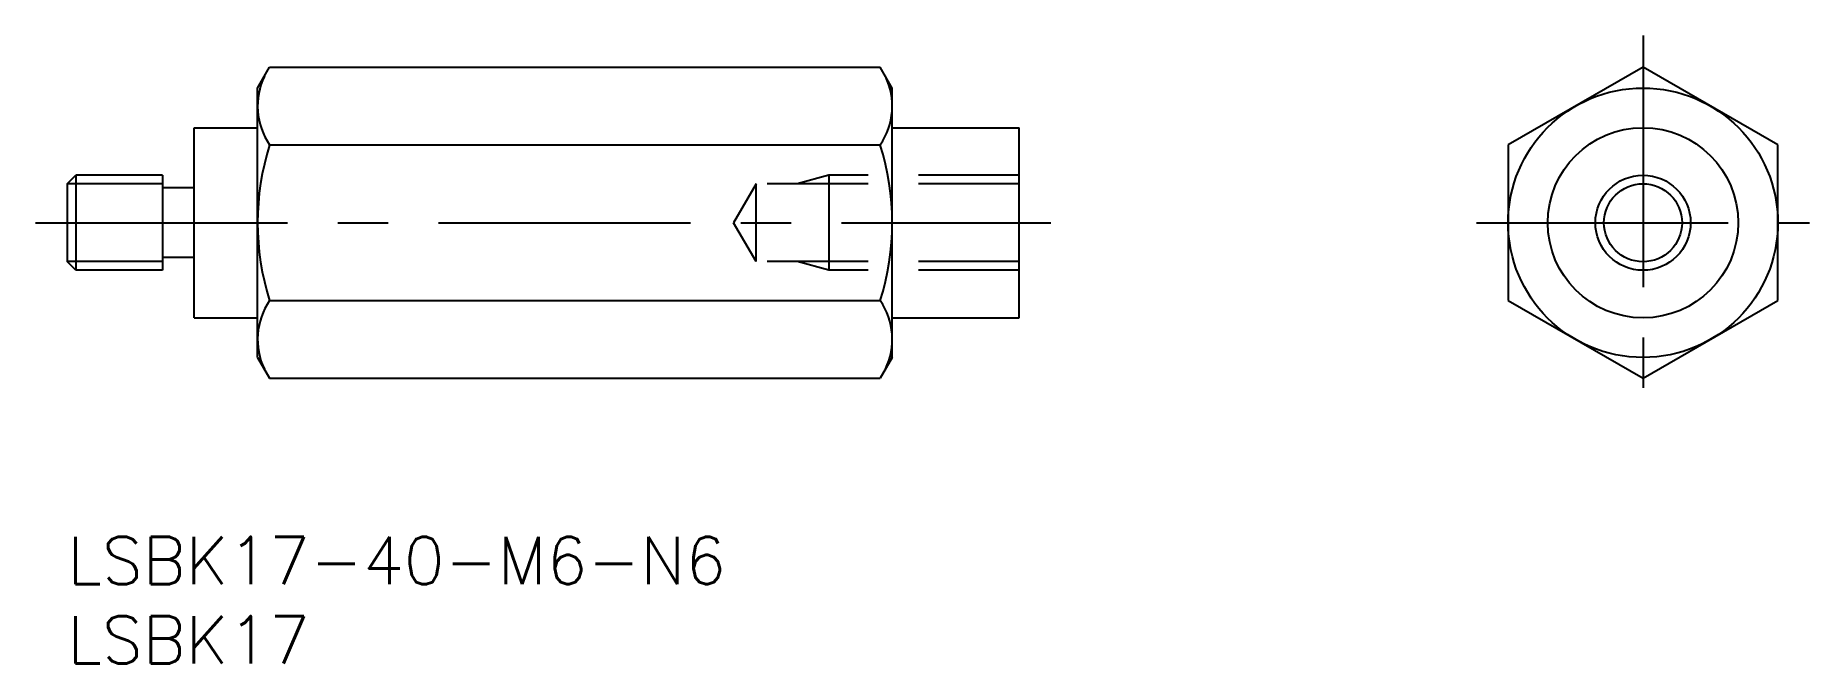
# Model space of a CAD drawing. Extents: x -2 to 110, y -8 to 32.
import ezdxf

# ---------------------------------------------------------------- set-up
doc = ezdxf.new("R2010")
doc.units = 0
doc.header["$LTSCALE"] = 0.5
doc.linetypes.add('CENTER', pattern=[50.8, 31.75, -6.35, 6.35, -6.35])
doc.linetypes.add('DASHED', pattern=[19.05, 12.7, -6.35])
for name, color, linetype in [('MSM_CENTER', 1, 'CENTER'), ('MSM_CONTINUOUS', 7, 'CONTINUOUS'), ('MSM_DASHED', 4, 'DASHED'), ('MSM_NARROW', 5, 'CONTINUOUS'), ('MSM_PART_NUMBER', 7, 'CONTINUOUS')]:
    doc.layers.add(name, color=color, linetype=linetype)
doc.styles.get("Standard").update_dxf_attribs({"font": 'txt.shx', "height": 3, "bigfont": 'bigfont.shx'})

# ---------------------------------------------------------------- blocks, each defined once
blk = doc.blocks.new('*U4')
at = {"layer": 'MSM_PART_NUMBER'}
blk.add_text('LSBK17-40-M6-N6', height=3, dxfattribs=at).set_placement((0, -3))
blk = doc.blocks.new('*U5')
at = {"layer": 'MSM_PART_NUMBER'}
blk.add_text('LSBK17', height=3, dxfattribs=at).set_placement((0, -8))

msp = doc.modelspace()

# ---------------------------------------------------------------- linework, layer by layer
at = {"layer": 'MSM_CENTER'}
for p, q in [((99.32, 31.63), (99.32, 8)), ((-2, 19.81), (62, 19.81)), ((88.82, 19.81), (109.82, 19.81))]:
    msp.add_line(p, q, dxfattribs=at)
at = {"layer": 'MSM_CONTINUOUS'}
for p, q in [((12, 28.31), (12.76, 29.63)), ((12.76, 29.63), (51.24, 29.63)), ((52, 28.31), (51.24, 29.63)), ((99.32, 29.63), (90.82, 24.72)), ((107.82, 24.72), (99.32, 29.63)), ((12, 11.31), (12, 28.31)), ((52, 11.31), (52, 28.31)), ((8, 25.81), (12, 25.81)), ((8, 13.81), (8, 25.81)), ((52, 25.81), (60, 25.81)), ((60, 13.81), (60, 25.81)), ((12.76, 24.72), (51.24, 24.72)), ((90.82, 24.72), (90.82, 14.91)), ((107.82, 14.91), (107.82, 24.72)), ((0, 22.27), (0.54, 22.81)), ((6, 22.81), (0.54, 22.81)), ((0.54, 22.81), (0.54, 16.81)), ((6, 22.81), (6, 16.81)), ((0, 22.27), (0, 17.36)), ((8, 22.01), (6, 22.01)), ((0.54, 16.81), (0, 17.36)), ((6, 16.81), (0.54, 16.81)), ((8, 17.61), (6, 17.61)), ((12.76, 14.91), (51.24, 14.91)), ((90.82, 14.91), (99.32, 10)), ((99.32, 10), (107.82, 14.91)), ((8, 13.81), (12, 13.81)), ((52, 13.81), (60, 13.81)), ((12, 11.31), (12.76, 10)), ((52, 11.31), (51.24, 10)), ((12.76, 10), (51.24, 10))]:
    msp.add_line(p, q, dxfattribs=at)
for radius in [8.5, 6, 2.46]:
    msp.add_circle((99.32, 19.81), radius, dxfattribs=at)
for centre, radius, start, end in [((16.34, 27.18), 4.34, 154.3842, 214.3842), ((47.66, 27.18), 4.34, 325.6158, 25.6158), ((28.24, 19.81), 16.24, 162.412, 197.588), ((35.76, 19.81), 16.24, 342.412, 17.588), ((16.34, 12.45), 4.34, 145.6158, 205.6158), ((47.66, 12.45), 4.34, 334.3842, 34.3842)]:
    msp.add_arc(centre, radius, start, end, dxfattribs=at)
at = {"layer": 'MSM_DASHED'}
for p, q in [((48, 22.81), (46, 22.27)), ((60, 22.81), (48, 22.81)), ((48, 22.81), (48, 16.81)), ((43.42, 22.27), (42, 19.81)), ((60, 22.27), (43.42, 22.27)), ((43.42, 17.36), (43.42, 22.27)), ((43.42, 17.36), (42, 19.81)), ((60, 17.36), (43.42, 17.36)), ((48, 16.81), (46, 17.36)), ((60, 16.81), (48, 16.81))]:
    msp.add_line(p, q, dxfattribs=at)
at = {"layer": 'MSM_NARROW'}
for p, q in [((6, 22.27), (0, 22.27)), ((6, 17.36), (0, 17.36))]:
    msp.add_line(p, q, dxfattribs=at)
msp.add_circle((99.32, 19.81), 3, dxfattribs=at)

# ---------------------------------------------------------------- block references
at = {"layer": 'MSM_CONTINUOUS'}
for name in ['*U4', '*U5']:
    msp.add_blockref(name, (0, 0), dxfattribs=at)

doc.saveas('drawing.dxf')
